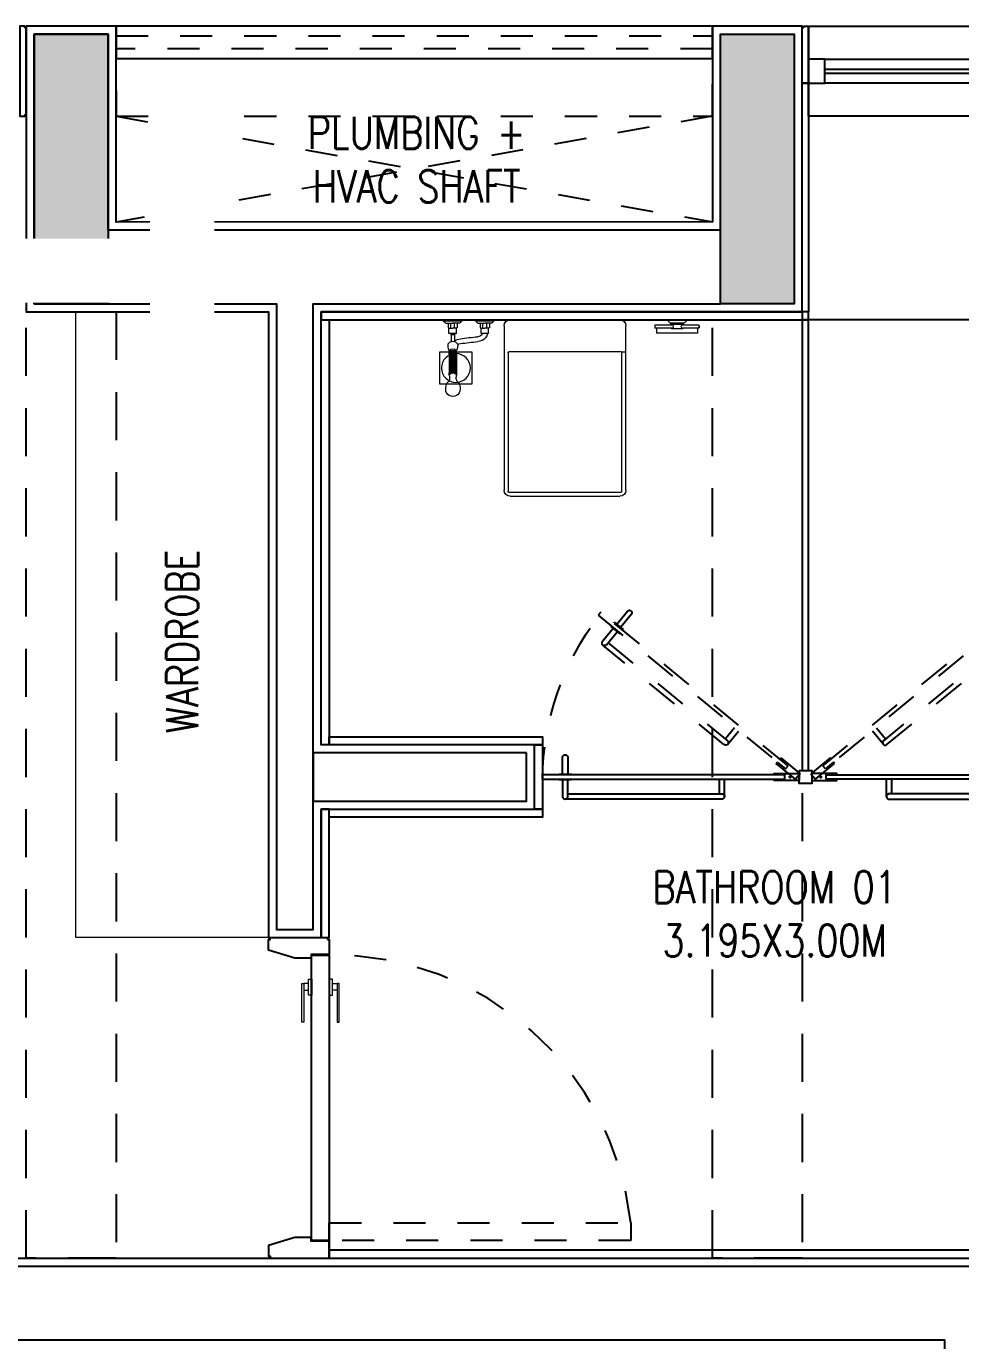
# Model space of a CAD drawing. Header units: metres. Extents: x 42 to 199, y -121 to 268.
# Drawn here: x 94.026 to 96.94, y -58.395 to -54.298 of the extents above; entities that cross this region are included whole.
import ezdxf

# ---------------------------------------------------------------- set-up
doc = ezdxf.new("R2010")
doc.units = ezdxf.units.M
doc.header["$LTSCALE"] = 0.3
doc.linetypes.add('HIDDEN', pattern=[0.375, 0.25, -0.125])
doc.layers.get('0').update_dxf_attribs({"color": 8})
for name, color, linetype in [('A-Cols', 8, 'Continuous'), ('A-DWV', 8, 'Continuous'), ('A-ELEVATION 3', 8, 'Continuous'), ('A-ELEVATION 4', 8, 'Continuous'), ('A-flooring', 8, 'Continuous'), ('A-Glass', 8, 'Continuous'), ('A-Hidden-Above', 8, 'HIDDEN'), ('A-TEXT ARCHITECURAL', 8, 'Continuous'), ('A-Wall-Full', 8, 'Continuous'), ('A-Wall-Plst', 8, 'Continuous')]:
    doc.layers.add(name, color=color, linetype=linetype)
for name, color, linetype, lineweight in [('A-Furniture', 8, 'Continuous', 0), ('A-Plumbing Fixtures', 8, 'Continuous', 0), ('DA HOUSE ARCH LAYOUT', 8, 'Continuous', 9), ('ELEVATION 3', 8, 'Continuous', 13)]:
    doc.layers.add(name, color=color, linetype=linetype, lineweight=lineweight)
doc.styles.add('ROMANS', font='romans.shx', dxfattribs={"width": 0.8, "height": 0.5})

# ---------------------------------------------------------------- blocks, each defined once
blk = doc.blocks.new('wfwfg-flat-3')
at = {"color": 0}
for p, q in [((-3486.1541, -600.8019), (-3486.1625, -600.8058)), ((-3486.1625, -600.8058), (-3486.1541, -600.8019)), ((-3486.1564, -600.8081), (-3486.1603, -600.7996)), ((-3486.1603, -600.7996), (-3486.1564, -600.8081))]:
    blk.add_line(p, q, dxfattribs=at)
blk.add_circle((-3486.1583, -600.8038), 0.00264, dxfattribs=at)
blk.add_circle((-3486.1583, -600.8038), 0.00264, dxfattribs=at)
at = {"layer": 'A-ELEVATION 4'}
for points in [[(-3486.0787, -600.9956), (-3486.1166, -601.013), (-3486.1195, -601.0068, 0.471424), (-3486.1304, -601.0028), (-3486.085, -600.982)], [(-3485.9316, -601.4157), (-3486.1195, -601.0068, 1.093401), (-3486.1331, -601.0131), (-3485.9421, -601.4288)], [(-3485.8731, -601.4053), (-3485.8276, -601.3844, 0.900722), (-3485.8339, -601.3708), (-3485.8793, -601.3917)], [(-3485.8874, -601.4119), (-3485.9328, -601.4328, -0.900722), (-3485.9391, -601.4191), (-3485.8936, -601.3982)]]:
    blk.add_lwpolyline(points, format="xyb", dxfattribs=at)
for points in [[(-3485.8815, -601.4198), (-3485.8833, -601.4207), (-3485.8977, -601.3894), (-3485.8959, -601.3886)], [(-3485.8708, -601.4149), (-3485.869, -601.4141), (-3485.8834, -601.3829), (-3485.8852, -601.3837)]]:
    blk.add_lwpolyline(points, dxfattribs=at)
at = {"layer": 'A-Glass'}
blk.add_lwpolyline([(-3486.1787, -600.785), (-3486.1484, -600.851), (-3486.1441, -600.849), (-3486.1571, -600.8207), (-3486.1462, -600.8157), (-3486.1332, -600.844), (-3486.1292, -600.8423), (-3486.1596, -600.7762), (-3486.1787, -600.785)], dxfattribs=at)
blk.add_lwpolyline([(-3485.8613, -601.4644), (-3486.1571, -600.8207), (-3486.1462, -600.8157), (-3485.8504, -601.4594)], close=True, dxfattribs=at)
at = {"layer": 'A-Hidden-Above'}
for points in [[(-3486.1708, -600.7927), (-3486.1054, -600.8245), (-3486.1034, -600.8203), (-3486.1313, -600.8067), (-3486.1262, -600.7961), (-3486.0982, -600.8097), (-3486.0961, -600.8056), (-3486.1615, -600.7738), (-3486.1707, -600.7927)], [(-3485.5383, -601.0952), (-3485.5392, -601.097), (-3485.5701, -601.0819), (-3485.5692, -601.0801)], [(-3485.5331, -601.0846), (-3485.5323, -601.0828), (-3485.5632, -601.0678), (-3485.5641, -601.0695)]]:
    blk.add_lwpolyline(points, dxfattribs=at)
blk.add_lwpolyline([(-3485.4943, -601.1166), (-3486.1313, -600.8067), (-3486.1262, -600.7961), (-3485.4892, -601.106)], close=True, dxfattribs=at)
for points in [[(-3485.9599, -600.8923), (-3485.9781, -600.9299), (-3485.9843, -600.9269, 0.471424), (-3485.9953, -600.9307), (-3485.9734, -600.8858)], [(-3485.5796, -601.1237), (-3485.9843, -600.9269, 1.093401), (-3485.9909, -600.9403), (-3485.5794, -601.1405)], [(-3485.541, -601.0785), (-3485.5191, -601.0336, 0.900722), (-3485.5326, -601.027), (-3485.5545, -601.072)], [(-3485.5479, -601.0927), (-3485.5697, -601.1377, -0.900722), (-3485.5832, -601.1311), (-3485.5614, -601.0862)]]:
    blk.add_lwpolyline(points, format="xyb", dxfattribs=at)
at = {"layer": 'A-Hidden-Above', "ltscale": 0.5, "transparency": 33554559}
blk.add_arc((-3486.2007, -600.7459), 0.7946, 295.2832, 332.3168, dxfattribs=at)
blk = doc.blocks.new('HANDLE DOOR')
for points in [[(-51948.5, 3519.8), (-51828.5, 3519.8), (-51828.5, 3526.5), (-51948.5, 3526.5)], [(-51814.5, 3550.6), (-51864.5, 3550.6), (-51864.5, 3540.6), (-51814.5, 3540.6)], [(-51828.5, 3526.5), (-51849, 3526.5), (-51849, 3540.6), (-51828.5, 3540.6)]]:
    blk.add_lwpolyline(points, close=True)
blk = doc.blocks.new('zw$BD0')
at = {"layer": 'A-Cols', "ltscale": 0.25}
h = blk.add_hatch(color=256, dxfattribs=at)
h.dxf.hatch_style = 1
h.paths.add_polyline_path([(-0.115, -0.42), (-0.115, 0.42), (0.115, 0.42), (0.115, -0.42)])
blk.add_lwpolyline([(0.115, -0.42), (-0.115, -0.42), (-0.115, 0.42), (0.115, 0.42)], close=True, dxfattribs=at)
blk = doc.blocks.new('*U143')
at = {"color": 8}
for points in [[(3.372, -0.025), (3.422, -0.025), (3.422, 0.05), (3.372, 0.05)], [(3.422, 0.05), (3.422, -0.025), (4.232, -0.025), (4.232, 0.05)], [(4.282, -0.025), (4.232, -0.025), (4.232, 0.05), (4.282, 0.05)]]:
    blk.add_lwpolyline(points, close=True, dxfattribs=at)
at = {"layer": 'A-Glass', "color": 8}
blk.add_lwpolyline([(3.422, 0.0195), (3.422, 0.0055), (4.232, 0.0055), (4.232, 0.0195)], close=True, dxfattribs=at)
blk = doc.blocks.new('zw$81B5-flat-1-flat-1-flat-1-flat-1-flat-1-flat-1-flat-1')
at = {"color": 4}
for p, q in [((-0.5618, -0.5486), (-0.5618, -0.0361)), ((-0.5493, -0.4648), (-0.5493, -0.0323)), ((-0.5468, -0.0298), (-0.1968, -0.0298)), ((-0.543, -0.0173), (-0.2005, -0.0173)), ((-0.1943, -0.0323), (-0.1943, -0.4648)), ((-0.1818, -0.0361), (-0.1818, -0.5486)), ((-0.7329, -0.459), (-0.7329, -0.4021)), ((-0.7327, -0.4595), (-0.7327, -0.4024)), ((-0.7322, -0.4604), (-0.7322, -0.403)), ((-0.7314, -0.4615), (-0.7314, -0.4038)), ((-0.7303, -0.4629), (-0.7303, -0.4048)), ((-0.7289, -0.4641), (-0.7289, -0.4057)), ((-0.7272, -0.4651), (-0.7272, -0.4066)), ((-0.7254, -0.4659), (-0.7254, -0.4072)), ((-0.7235, -0.4664), (-0.7235, -0.4077)), ((-0.7215, -0.4666), (-0.7215, -0.4078)), ((-0.7195, -0.4664), (-0.7195, -0.4077)), ((-0.7175, -0.466), (-0.7175, -0.4073)), ((-0.7156, -0.4652), (-0.7156, -0.4067)), ((-0.7139, -0.4642), (-0.7139, -0.4058)), ((-0.7125, -0.4629), (-0.7125, -0.4048)), ((-0.7113, -0.4615), (-0.7113, -0.4038)), ((-0.7103, -0.4601), (-0.7103, -0.4028)), ((-0.7098, -0.459), (-0.7098, -0.4021)), ((-0.7329, -0.4664), (-0.7329, -0.4722)), ((-0.7098, -0.4664), (-0.7098, -0.4722)), ((-0.1968, -0.4673), (-0.5468, -0.4673)), ((-0.1968, -0.4673), (-0.1818, -0.4673)), ((-0.7098, -0.5246), (-0.7336, -0.5246)), ((-0.7336, -0.5246), (-0.7336, -0.5415)), ((-0.7268, -0.5219), (-0.7268, -0.4997)), ((-0.7166, -0.5219), (-0.7166, -0.4999)), ((-0.7098, -0.5246), (-0.7098, -0.5415)), ((-0.6098, -0.5246), (-0.6336, -0.5246)), ((-0.6336, -0.5246), (-0.6336, -0.5415)), ((-0.6098, -0.5246), (-0.6098, -0.5415)), ((0.0415, -0.5256), (-0.0866, -0.5255)), ((-0.0865, -0.5409), (-0.0865, -0.5255)), ((0.0415, -0.5256), (0.0005, -0.5256)), ((0.0415, -0.5409), (0.0415, -0.5255)), ((-0.7513, -0.5673), (-0.7513, -0.5646)), ((-0.7513, -0.5673), (-0.6923, -0.5673)), ((-0.6945, -0.5634), (-0.7491, -0.5634)), ((-0.7433, -0.5572), (-0.7218, -0.5572)), ((-0.7358, -0.5572), (-0.7358, -0.5426)), ((-0.7336, -0.5415), (-0.7217, -0.5415)), ((-0.7277, -0.5415), (-0.7277, -0.5572)), ((-0.7003, -0.5572), (-0.7218, -0.5572)), ((-0.7098, -0.5415), (-0.7217, -0.5415)), ((-0.7158, -0.5415), (-0.7158, -0.5572)), ((-0.7076, -0.5572), (-0.7076, -0.5426)), ((-0.6923, -0.5673), (-0.6923, -0.5646)), ((-0.6513, -0.5673), (-0.6513, -0.5646)), ((-0.6513, -0.5673), (-0.5923, -0.5673)), ((-0.5945, -0.5634), (-0.6491, -0.5634)), ((-0.6433, -0.5572), (-0.6218, -0.5572)), ((-0.6358, -0.5572), (-0.6358, -0.5426)), ((-0.6336, -0.5415), (-0.6217, -0.5415)), ((-0.6277, -0.5415), (-0.6277, -0.5572)), ((-0.6003, -0.5572), (-0.6218, -0.5572)), ((-0.6098, -0.5415), (-0.6217, -0.5415)), ((-0.6158, -0.5415), (-0.6158, -0.5572)), ((-0.6076, -0.5572), (-0.6076, -0.5426)), ((-0.5923, -0.5673), (-0.5923, -0.5646)), ((-0.2005, -0.5673), (-0.543, -0.5673)), ((-0.091, -0.5509), (-0.091, -0.5409)), ((-0.0358, -0.5409), (-0.091, -0.5409)), ((-0.0358, -0.5509), (-0.091, -0.5509)), ((-0.0492, -0.5633), (-0.0492, -0.5673)), ((0.0058, -0.5673), (-0.0492, -0.5673)), ((0.0003, -0.5568), (-0.0437, -0.5568)), ((-0.0017, -0.5528), (-0.0417, -0.5528)), ((-0.0417, -0.5528), (-0.0417, -0.5568)), ((-0.0037, -0.5398), (-0.0397, -0.5398)), ((0.046, -0.5409), (-0.0077, -0.5409)), ((0.046, -0.5509), (-0.0077, -0.5509)), ((-0.0017, -0.5528), (-0.0017, -0.5568)), ((0.0058, -0.5633), (0.0058, -0.5673)), ((0.046, -0.5509), (0.046, -0.5409))]:
    blk.add_line(p, q, dxfattribs=at)
blk.add_lwpolyline([(-0.6618, -0.4673), (-0.6618, -0.3673), (-0.7618, -0.3673), (-0.7618, -0.4673)], close=True, dxfattribs=at)
for points in [[(-0.091, -0.5489), (-0.092, -0.5489), (-0.092, -0.5429), (-0.091, -0.5429)], [(0.046, -0.5489), (0.047, -0.5489), (0.047, -0.5429), (0.046, -0.5429)]]:
    blk.add_lwpolyline(points, dxfattribs=at)
blk.add_circle((-0.7118, -0.4173), 0.045, dxfattribs=at)
for centre, radius, start, end in [((-0.543, -0.0361), 0.0188, 90, 180), ((-0.5468, -0.0323), 0.0025, 90, 180), ((-0.2005, -0.0361), 0.0188, 0, 90), ((-0.1968, -0.0323), 0.0025, 0, 90), ((-0.7213, -0.3507), 0.0225, 359.1351, 180.8649), ((-0.7011, -0.352), 0.0427, 178.7483, 206.4876), ((-0.7414, -0.352), 0.0427, 333.5124, 1.2517), ((-0.7485, -0.3854), 0.017, 16.288, 57.3519), ((-0.7308, -0.3984), 0.0028, 137.3065, 222.6935), ((-0.7317, -0.3956), 0.0015, 143.1441, 216.8559), ((-0.7317, -0.4012), 0.0015, 143.1441, 216.8559), ((-0.7791, -0.3852), 0.0471, 348.3571, 5.6253), ((-0.7213, -0.3897), 0.0126, 203.4368, 336.5632), ((-0.7213, -0.3908), 0.0129, 206.3551, 333.6449), ((-0.7213, -0.3928), 0.0138, 213.1371, 326.8629), ((-0.7213, -0.3932), 0.0146, 217.5398, 322.4602), ((-0.6636, -0.3852), 0.0471, 174.3747, 191.6429), ((-0.6942, -0.3854), 0.017, 122.6481, 163.712), ((-0.711, -0.3956), 0.0015, 323.1441, 36.8559), ((-0.7118, -0.3984), 0.0028, 317.3065, 42.6935), ((-0.711, -0.4012), 0.0015, 323.1441, 36.8559), ((-0.7056, -0.4862), 0.0307, 152.7727, 191.5996), ((-0.7308, -0.4627), 0.0028, 137.3065, 222.6935), ((-0.7317, -0.4599), 0.0015, 143.1441, 216.8559), ((-0.7317, -0.4655), 0.0015, 143.1441, 216.8559), ((-0.7213, -0.454), 0.0126, 203.4368, 336.5632), ((-0.7213, -0.455), 0.0129, 206.3551, 333.6449), ((-0.7213, -0.457), 0.0138, 213.1371, 326.8629), ((-0.7213, -0.4575), 0.0146, 217.5398, 322.4602), ((-0.7213, -0.4589), 0.0176, 229.0147, 310.9853), ((-0.711, -0.4599), 0.0015, 323.1441, 36.8559), ((-0.7118, -0.4627), 0.0028, 317.3065, 42.6935), ((-0.711, -0.4655), 0.0015, 323.1441, 36.8559), ((-0.7369, -0.4862), 0.0307, 348.4004, 27.2273), ((-0.6949, -0.4669), 0.0268, 244.0824, 263.2266), ((-0.5468, -0.4648), 0.0025, 180, 270), ((-0.1968, -0.4648), 0.0025, 270, 0), ((-0.7213, -0.4839), 0.0167, 210.5106, 329.4894), ((-0.7217, -0.5305), 0.01, 35.7762, 144.2238), ((-0.6932, -0.4637), 0.0448, 238.5932, 263.7686), ((-0.5028, 0.9912), 1.4974, 262.5073, 264.5933), ((-0.6006, 0.1115), 0.6274, 261.0603, 266.0403), ((-0.6441, -0.5317), 0.0321, 39.6697, 89.6336), ((-0.6437, -0.5296), 0.0153, 19.0504, 90.6085), ((-0.6386, -0.5265), 0.0245, 4.3011, 38.585), ((-0.7492, -0.5658), 0.00241, 88.0282, 152.0821), ((-0.7368, -0.5693), 0.0138, 118.3436, 154.2104), ((-0.732, -0.5471), 0.00586, 105.9076, 129.9207), ((-0.7114, -0.5471), 0.00586, 50.0793, 74.0924), ((-0.7068, -0.5693), 0.0138, 25.7896, 61.6564), ((-0.6944, -0.5658), 0.00241, 27.9179, 91.9718), ((-0.6492, -0.5658), 0.00241, 88.0282, 152.0821), ((-0.6368, -0.5693), 0.0138, 118.3436, 154.2104), ((-0.632, -0.5471), 0.00586, 105.9076, 129.9207), ((-0.6114, -0.5471), 0.00586, 50.0793, 74.0924), ((-0.6068, -0.5693), 0.0138, 25.7896, 61.6564), ((-0.5944, -0.5658), 0.00241, 27.9179, 91.9718), ((-0.543, -0.5486), 0.0188, 180, 270), ((-0.2005, -0.5486), 0.0188, 270, 0), ((-0.0449, -0.564), 0.00443, 107.7746, 170.8611), ((-0.0475, -0.5562), 0.00383, 289.8198, 350.7712), ((-0.0447, -0.5457), 0.00768, 292.3879, 317.6995), ((-0.0447, -0.5457), 0.00768, 39.5857, 50.1197), ((-0.0442, -0.5459), 0.00975, 329.1554, 30.8446), ((0.0007, -0.5459), 0.00975, 149.1554, 210.8446), ((0.0012, -0.5457), 0.00768, 129.8803, 141.0583), ((0.0012, -0.5457), 0.00768, 222.3005, 247.6121), ((0.004, -0.5562), 0.00383, 189.2288, 250.1802), ((0.0014, -0.564), 0.00443, 9.1389, 72.2254)]:
    blk.add_arc(centre, radius, start, end, dxfattribs=at)
blk = doc.blocks.new('BEAM LAYOUTS AND DEPTS AS PER SITE')
at = {"layer": 'A-Hidden-Above', "color": 8, "ltscale": 2}
for points in [[(94.0262, -55.188), (94.3062, -55.188), (94.3062, -58.138), (94.0262, -58.138)], [(96.1662, -55.188), (96.4462, -55.188), (96.4462, -58.138), (96.1662, -58.138)]]:
    blk.add_lwpolyline(points, close=True, dxfattribs=at)
blk = doc.blocks.new('DA HOUSE ARCH LAYOUT')
at = {"layer": 'A-DWV', "color": 8, "linetype": 'Continuous'}
for points in [[(-2.181, 3.484), (-2.175, 3.484), (-2.175, 3.437), (-2.232, 3.437), (-2.232, 3.425), (-2.2825, 3.425), (-2.365, 3.45), (-2.365, 3.484), (-2.359, 3.484), (-2.359, 3.49), (-2.181, 3.49), (-2.181, 3.484)], [(-2.175, 2.49), (-2.175, 2.543), (-2.232, 2.543), (-2.232, 2.555), (-2.2825, 2.555), (-2.365, 2.53), (-2.365, 2.496), (-2.359, 2.496), (-2.359, 2.49), (-2.175, 2.49), (-2.175, 2.49)]]:
    blk.add_lwpolyline(points, dxfattribs=at)
blk.add_lwpolyline([(-2.23, 2.545), (-2.23, 3.435), (-2.175, 3.435), (-2.175, 2.545)], close=True, dxfattribs=at)
at = {"layer": 'A-ELEVATION 3', "color": 8}
for p, q in [((-0.98, 5.44), (-0.7, 5.44)), ((-2.175, 3.34), (-2.175, 2.49))]:
    blk.add_line(p, q, dxfattribs=at)
for points in [[(-3.124, 6.33), (-3.14, 6.33), (-3.14, 6.05), (-3.124, 6.05), (-3.124, 6.054), (-3.12, 6.054), (-3.12, 6.326), (-3.124, 6.326), (-3.124, 6.33)], [(-0.696, 6.33), (-0.68, 6.33), (-0.68, 6.1524), (-0.7, 6.1524), (-0.7, 6.326), (-0.696, 6.326), (-0.696, 6.33)]]:
    blk.add_lwpolyline(points, dxfattribs=at)
at = {"layer": 'A-ELEVATION 3', "color": 8, "transparency": 33554559}
blk.add_lwpolyline([(-2.84, 6.23), (-0.98, 6.23), (-0.98, 6.33), (-2.84, 6.33)], close=True, dxfattribs=at)
at = {"layer": 'A-ELEVATION 3', "color": 8}
blk.add_lwpolyline([(-0.68, 6.3299), (0.23, 6.3299), (0.23, 6.0499), (-0.68, 6.0499)], close=True, dxfattribs=at)
at = {"layer": 'A-flooring', "color": 8, "transparency": 33554559}
blk.add_line((0.23, 5.415), (-0.68, 5.415), dxfattribs=at)
at = {"layer": 'A-flooring', "color": 8, "ltscale": 0.25}
for points in [[(-0.68, 5.44), (-0.7, 5.44), (-0.7, 6.1524), (-0.68, 6.1524)], [(-2.2, 5.415), (-0.68, 5.415), (-0.68, 5.44), (-2.2, 5.44)], [(-2.2, 5.415), (-2.175, 5.415), (-2.175, 4.09), (-2.2, 4.09)], [(-2.175, 4.09), (-2.175, 4.115), (-1.51, 4.115), (-1.51, 4.09)], [(-1.51, 3.89), (-1.535, 3.89), (-1.535, 4.09), (-1.51, 4.09)], [(-2.175, 3.89), (-2.2, 3.89), (-2.2, 3.49), (-2.175, 3.49)], [(-2.175, 3.865), (-2.175, 3.89), (-1.51, 3.89), (-1.51, 3.865)], [(-2.175, 2.49), (0.9201, 2.49), (0.9201, 2.515), (-2.175, 2.515)]]:
    blk.add_lwpolyline(points, close=True, dxfattribs=at)
at = {"layer": 'A-Furniture', "color": 8}
blk.add_lwpolyline([(-2.365, 3.49), (-2.965, 3.49), (-2.965, 5.44), (-2.365, 5.44)], close=True, dxfattribs=at)
at = {"layer": 'A-Glass', "color": 8}
for points in [[(-0.68, 5.415), (-0.7, 5.415), (-0.7, 4.01), (-0.68, 4.01)], [(-0.71, 4.01), (-0.67, 4.01), (-0.67, 3.97), (-0.71, 3.97)]]:
    blk.add_lwpolyline(points, close=True, dxfattribs=at)
at = {"layer": 'A-Hidden-Above', "color": 8}
for p, q in [((-0.9804, 6.0501), (-2.84, 5.72)), ((-2.84, 6.05), (-0.98, 5.7201))]:
    blk.add_line(p, q, dxfattribs=at)
for points in [[(-2.84, 6.05), (-0.98, 6.0501), (-0.98, 6.33), (-2.84, 6.33)], [(-2.84, 6.3), (-0.98, 6.3), (-0.98, 6.26), (-2.84, 6.26)], [(-2.175, 2.6), (-1.235, 2.6), (-1.235, 2.545), (-2.175, 2.545)]]:
    blk.add_lwpolyline(points, close=True, dxfattribs=at)
blk.add_arc((-2.1653, 2.4994), 0.9357, 6.1769, 90.5939, dxfattribs=at)
at = {"layer": 'A-Wall-Full', "color": 8, "transparency": 33554687}
for points in [[(-0.255, -2.495), (-0.255, 2.235), (-4.285, 2.235), (-4.285, -2.545)], [(-4.515, -2.545), (-4.515, 2.235), (-5.1799, 2.235), (-5.1799, 2.465), (-3.1649, 2.465), (-0.8549, 2.465), (-0.28, 2.465), (0, 2.465), (0.9701, 2.465), (0.9701, 5.56), (0.9701, 5.56), (0.9701, 5.585), (0.4251, 5.585), (0.425, 5.695), (1.555, 5.695), (1.555, 6.305), (1.785, 6.305), (1.785, 5.72), (1.785, 5.465), (1.1501, 5.465), (1.1501, 2.955), (1.785, 2.955), (1.7851, -0.255)]]:
    blk.add_lwpolyline(points, dxfattribs=at)
for points in [[(-3.095, 5.465), (-2.34, 5.465), (-2.34, 3.515), (-2.225, 3.515), (-2.225, 5.465), (-0.955, 5.4651), (-0.9552, 5.695), (-2.865, 5.695), (-2.865, 6.305), (-3.095, 6.305)], [(-0.955, 6.305), (-0.725, 6.305), (-0.725, 5.465), (-0.955, 5.465)], [(-1.56, 4.065), (-2.225, 4.065), (-2.225, 3.915), (-1.56, 3.915)]]:
    blk.add_lwpolyline(points, close=True, dxfattribs=at)
at = {"layer": 'A-Wall-Plst', "color": 8}
blk.add_lwpolyline([(-5.2049, 2.21), (-5.2049, 2.49), (-3.1649, 2.49), (-0.8549, 2.49), (-0.28, 2.49), (0, 2.49), (0.9451, 2.49), (0.9451, 3.89), (0.255, 3.89), (0.255, 4.09), (0.9451, 4.09), (0.9451, 5.56), (0.4501, 5.56), (0.4501, 5.44), (0.25, 5.44), (0.25, 6.33), (0.45, 6.33), (0.45, 5.72), (1.53, 5.72), (1.53, 6.33), (1.81, 6.33)], dxfattribs=at)
blk.add_lwpolyline([(-2.2, 4.09), (-2.2, 5.44), (-0.7, 5.44), (-0.7, 6.33), (-0.98, 6.3301), (-0.98, 5.7201), (-2.84, 5.72), (-2.84, 6.33), (-3.12, 6.33), (-3.12, 5.44), (-2.365, 5.44), (-2.365, 3.49), (-2.2, 3.49), (-2.2, 3.89), (-1.535, 3.89), (-1.535, 4.09)], close=True, dxfattribs=at)
at = {"layer": 'ELEVATION 3', "color": 8}
for points in [[(-2.365, 3.485), (-2.36, 3.485), (-2.36, 3.489), (-2.365, 3.489), (-2.365, 3.49), (-2.359, 3.49), (-2.359, 3.484), (-2.365, 3.484)], [(-2.175, 3.485), (-2.18, 3.485), (-2.18, 3.489), (-2.175, 3.489), (-2.175, 3.49), (-2.181, 3.49), (-2.181, 3.484), (-2.175, 3.484)], [(-2.365, 2.495), (-2.36, 2.495), (-2.36, 2.491), (-2.365, 2.491), (-2.365, 2.49), (-2.359, 2.49), (-2.359, 2.496), (-2.365, 2.496)]]:
    blk.add_lwpolyline(points, close=True, dxfattribs=at)
at = {"layer": 'A-Cols', "color": 8, "ltscale": 0.25}
for p in [(-2.98, 5.885), (-0.84, 5.885)]:
    blk.add_blockref('zw$BD0', p, dxfattribs=at)
at = {"layer": 'A-DWV', "color": 8, "xscale": -1, "rotation": 359.9999999999999}
blk.add_blockref('*U143', (3.602, 6.1774), dxfattribs=at)
at = {"layer": 'A-Plumbing Fixtures', "color": 8, "yscale": 1.066818847945167, "zscale": 1.066818847945167}
for p, xscale, rotation in [((-971.5418, 3650.9141), -1.066818847945167, 294.684642981632), ((970.1619, 3650.9141), 1.066818847945167, 65.3153570183681)]:
    blk.add_blockref('wfwfg-flat-3', p, dxfattribs=dict(at, xscale=xscale, rotation=rotation))
at = {"layer": 'ELEVATION 3', "color": 8, "yscale": 0.0009999999999999996, "zscale": 0.0009999999999999996}
for p, xscale, rotation in [((-5.7731, 55.175), -0.0009999999999999996, 269.9917667529662), ((1.3681, 55.175), 0.0009999999999999996, 90.00823324703379)]:
    blk.add_blockref('HANDLE DOOR', p, dxfattribs=dict(at, xscale=xscale, rotation=rotation))
at = {"layer": 'A-TEXT ARCHITECURAL', "color": 8, "char_height": 0.1, "width": 2.017239, "attachment_point": 1, "style": 'ROMANS'}
for s, insert in [('\\pxqc;PLUMBING + \\PHVAC SHAFT', (-2.9108, 6.048, -14.0561)), ('\\pxqc;BATHROOM 01 \\P3.195X3.00M', (-1.7948, 3.697))]:
    blk.add_mtext(s, dxfattribs=dict(at, insert=insert))
at = {"layer": 'A-Plumbing Fixtures', "color": 8, "lineweight": 0, "xscale": -1, "rotation": 180}
blk.add_blockref('zw$81B5-flat-1-flat-1-flat-1-flat-1-flat-1-flat-1-flat-1', (-1.0682, 4.8477), dxfattribs=at)
at = {"layer": 'A-TEXT ARCHITECURAL', "color": 8, "insert": (-3.9791, 5.6182), "char_height": 0.1, "width": 2.017239, "attachment_point": 1, "style": 'ROMANS', "bg_fill": 2}
blk.add_mtext('DRESSER', dxfattribs=at)
at = {"layer": 'A-TEXT ARCHITECURAL', "color": 8, "insert": (-2.6837, 4.1263), "char_height": 0.1, "width": 2.017239, "attachment_point": 1, "rotation": 90, "style": 'ROMANS', "bg_fill": 2}
blk.add_mtext('WARDROBE', dxfattribs=at)
at = {"layer": 'A-Cols', "color": 8}
blk.add_blockref('BEAM LAYOUTS AND DEPTS AS PER SITE', (-97.1462, 60.628), dxfattribs=at)

msp = doc.modelspace()

# ---------------------------------------------------------------- block references
at = {"layer": 'DA HOUSE ARCH LAYOUT'}
msp.add_blockref('DA HOUSE ARCH LAYOUT', (97.1462, -60.628), dxfattribs=at)

doc.saveas('drawing.dxf')
